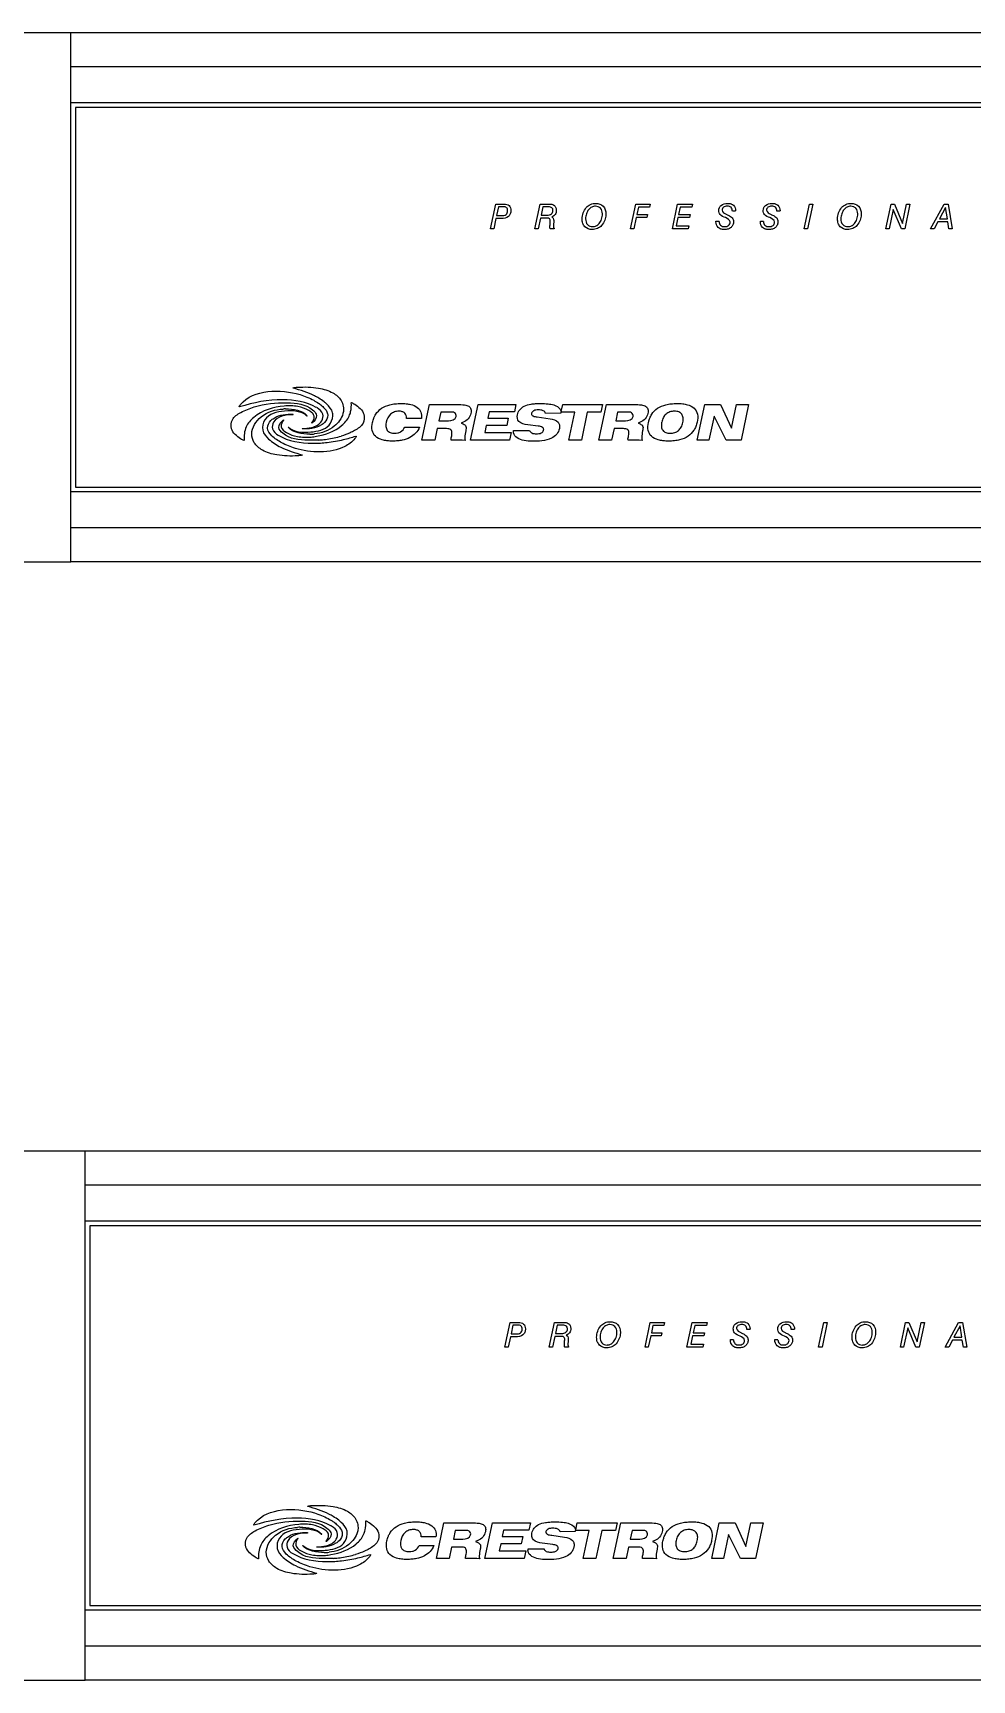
# Model space of a CAD drawing. Header units: inches. Extents: x 110042 to 357611, y 89798 to 292388.
# Drawn here: x 200998 to 206243, y 198608 to 207808 of the extents above; entities that cross this region are included whole.
import ezdxf

# ---------------------------------------------------------------- set-up
doc = ezdxf.new("R2010")
doc.units = ezdxf.units.IN
doc.header["$MEASUREMENT"] = 0
doc.layers.add('Screen', color=5, linetype='Continuous')

# ---------------------------------------------------------------- blocks, each defined once
blk = doc.blocks.new('A$C766B0DB5')
at = {"linetype": 'Continuous'}
for p, q in [((-4898.6, 0), (-5350.4, 0)), ((-4898.6, -963.8), (-4898.6, 0)), ((4898.6, 0), (-4898.6, 0)), ((4898.6, -61.8), (-4898.6, -61.8)), ((4898.6, -127.6), (-4898.6, -127.6)), ((-4890.1, -136.1), (-4890.1, -827.8)), ((4890.1, -136.1), (-4890.1, -136.1)), ((4898.6, -836.3), (-4898.6, -836.3)), ((-4890.1, -827.8), (4890.1, -827.8)), ((4898.6, -902), (-4898.6, -902)), ((-5350.4, -963.8), (-4898.6, -963.8)), ((4898.6, -963.8), (-4898.6, -963.8))]:
    blk.add_line(p, q, dxfattribs=at)
at = {"layer": 'Screen', "linetype": 'Continuous'}
for p, q in [((-4133.5, -357.1), (-4123.9, -311.8)), ((-4123.9, -311.8), (-4108.9, -311.8)), ((-4118.9, -316.9), (-4122.3, -332.9)), ((-4109.9, -316.9), (-4118.9, -316.9)), ((-4052.6, -357.1), (-4042.9, -311.8)), ((-4042.9, -311.8), (-4027.4, -311.8)), ((-4038.1, -317.1), (-4041.3, -332.1)), ((-4027.5, -317.1), (-4038.1, -317.1)), ((-3878.1, -357.1), (-3868.6, -311.8)), ((-3868.6, -311.8), (-3842.5, -311.8)), ((-3863.7, -317.3), (-3866.6, -331.1)), ((-3843.6, -317.3), (-3863.7, -317.3)), ((-3842.5, -311.8), (-3843.6, -317.3)), ((-3801.9, -357.1), (-3792.3, -311.8)), ((-3792.3, -311.8), (-3764.9, -311.8)), ((-3787.5, -317.3), (-3790.4, -331.1)), ((-3766.1, -317.3), (-3787.5, -317.3)), ((-3764.9, -311.8), (-3766.1, -317.3)), ((-3686.6, -324.8), (-3692.5, -324.8)), ((-3605.6, -324.8), (-3611.5, -324.8)), ((-3561.7, -357.1), (-3552.1, -311.8)), ((-3545.8, -311.8), (-3555.4, -357.1)), ((-3552.1, -311.8), (-3545.8, -311.8)), ((-3412.6, -357.1), (-3403.1, -311.8)), ((-3399.2, -321.6), (-3406.7, -357.1)), ((-3403.1, -311.8), (-3397.1, -311.8)), ((-3384.2, -357.1), (-3399.2, -321.6)), ((-3397.1, -311.8), (-3382.3, -347.5)), ((-3382.3, -347.5), (-3374.8, -311.8)), ((-3368.9, -311.8), (-3378.4, -357.1)), ((-3374.8, -311.8), (-3368.9, -311.8)), ((-3331.1, -357.1), (-3306.7, -311.8)), ((-3303.9, -318), (-3315, -339)), ((-3306.7, -311.8), (-3299.1, -311.8)), ((-3300.6, -339), (-3303.9, -318)), ((-3299.1, -311.8), (-3291.6, -357.1)), ((-4127.5, -357.1), (-4133.5, -357.1)), ((-4123.5, -338.1), (-4127.5, -357.1)), ((-4113.8, -338.1), (-4123.5, -338.1)), ((-4122.3, -332.9), (-4113.4, -332.9)), ((-4046.7, -357.1), (-4052.6, -357.1)), ((-4042.4, -337.4), (-4046.7, -357.1)), ((-4032.7, -337.4), (-4042.4, -337.4)), ((-4041.3, -332.1), (-4030.3, -332.1)), ((-4024.9, -350.2), (-4024.6, -345.1)), ((-4017.4, -357.1), (-4024.5, -357.1)), ((-4018.2, -344.1), (-4018.5, -348.7)), ((-4017.4, -355.9), (-4017.4, -357.1)), ((-3872.1, -357.1), (-3878.1, -357.1)), ((-3867.7, -336.6), (-3872.1, -357.1)), ((-3848.5, -336.6), (-3867.7, -336.6)), ((-3866.6, -331.1), (-3847.3, -331.1)), ((-3847.3, -331.1), (-3848.5, -336.6)), ((-3772.9, -357.1), (-3801.9, -357.1)), ((-3791.6, -336.4), (-3794.8, -351.6)), ((-3794.8, -351.6), (-3771.7, -351.6)), ((-3770.8, -336.4), (-3791.6, -336.4)), ((-3790.4, -331.1), (-3769.7, -331.1)), ((-3771.7, -351.6), (-3772.9, -357.1)), ((-3769.7, -331.1), (-3770.8, -336.4)), ((-3722.5, -343), (-3716.8, -343)), ((-3722.5, -344.2), (-3722.5, -343)), ((-3641.5, -344.2), (-3641.4, -343)), ((-3641.4, -343), (-3635.8, -343)), ((-3555.4, -357.1), (-3561.7, -357.1)), ((-3406.7, -357.1), (-3412.6, -357.1)), ((-3378.4, -357.1), (-3384.2, -357.1)), ((-3324.5, -357.1), (-3331.1, -357.1)), ((-3317.8, -344.3), (-3324.5, -357.1)), ((-3299.7, -344.3), (-3317.8, -344.3)), ((-3315, -339), (-3300.6, -339)), ((-3297.7, -357.1), (-3299.7, -344.3)), ((-3291.6, -357.1), (-3297.7, -357.1)), ((-4458, -686.8), (-4455.7, -688.9)), ((-4258.4, -742.1), (-4244.6, -677.2)), ((-4244.6, -677.2), (-4193.9, -677.2)), ((-4169.8, -742.1), (-4156, -677.2)), ((-4156, -677.2), (-4087.1, -677.2)), ((-4087.1, -677.2), (-4089.9, -690.6)), ((-4006.6, -686), (-4004.4, -690.3)), ((-4004.4, -690.3), (-4001.6, -677.2)), ((-4001.6, -677.2), (-3929.1, -677.2)), ((-3935.9, -742.1), (-3922.1, -677.2)), ((-3929.1, -677.2), (-3932.1, -691.1)), ((-3922.1, -677.2), (-3871.5, -677.2)), ((-3756.6, -742.1), (-3742.8, -677.2)), ((-3742.8, -677.2), (-3713.9, -677.2)), ((-3713.9, -677.2), (-3694.2, -720.3)), ((-3694.2, -720.3), (-3685, -677.2)), ((-3685, -677.2), (-3662.9, -677.2)), ((-3662.9, -677.2), (-3676.7, -742.1)), ((-4289.8, -718.7), (-4262.8, -718.7)), ((-4259.2, -702.5), (-4286.2, -702.5)), ((-4224.2, -691.1), (-4227.5, -706.8)), ((-4227.5, -706.8), (-4210, -706.8)), ((-4208, -691.1), (-4224.2, -691.1)), ((-4182.9, -709.6), (-4186.9, -711)), ((-4186.9, -711), (-4183, -712.8)), ((-4141.1, -715.5), (-4143.8, -728)), ((-4103.9, -715.5), (-4141.1, -715.5)), ((-4135.8, -690.6), (-4138.3, -702.1)), ((-4138.3, -702.1), (-4101.1, -702.1)), ((-4089.9, -690.6), (-4135.8, -690.6)), ((-4101.1, -702.1), (-4103.9, -715.5)), ((-4046.3, -716.8), (-4065.5, -714.3)), ((-4048.1, -699.9), (-4024.7, -703.4)), ((-4005.2, -692.8), (-4032.9, -693.7)), ((-4005.2, -691.1), (-4005.2, -692.8)), ((-3979.9, -691.1), (-4005.2, -691.1)), ((-3990.7, -742.1), (-3979.9, -691.1)), ((-3956.9, -691.1), (-3967.7, -742.1)), ((-3932.1, -691.1), (-3956.9, -691.1)), ((-3901.7, -691.1), (-3905, -706.8)), ((-3905, -706.8), (-3887.5, -706.8)), ((-3885.6, -691.1), (-3901.7, -691.1)), ((-3860.4, -709.6), (-3864.4, -711)), ((-3864.4, -711), (-3860.5, -712.8)), ((-3725.9, -698.7), (-3735.1, -742.1)), ((-3704, -742.1), (-3725.9, -698.7)), ((-4235, -742.1), (-4258.4, -742.1)), ((-4230.6, -721.3), (-4235, -742.1)), ((-4213.4, -721.3), (-4230.6, -721.3)), ((-4098.6, -742.1), (-4169.8, -742.1)), ((-4143.8, -728), (-4095.6, -728)), ((-4095.6, -728), (-4098.6, -742.1)), ((-4091.3, -729), (-4091.5, -726.9)), ((-4091.4, -726.5), (-4091.2, -724.8)), ((-4091.2, -724.8), (-4062.2, -724.8)), ((-3967.7, -742.1), (-3990.7, -742.1)), ((-3912.6, -742.1), (-3935.9, -742.1)), ((-3908.1, -721.3), (-3912.6, -742.1)), ((-3890.9, -721.3), (-3908.1, -721.3)), ((-3735.1, -742.1), (-3756.6, -742.1)), ((-3676.7, -742.1), (-3704, -742.1))]:
    blk.add_line(p, q, dxfattribs=at)
for centre, radius, start, end in [((-4506.9, -774.5), 89.1, 90.1271, 92.868), ((-4492.4, -756.6), 85, 59.6674, 60.7341), ((-4486, -731.9), 69.1, 52.8292, 54.9394), ((-4462.9, -642.1), 89.1, 270.1289, 272.8698), ((-4476.5, -583.5), 153.9, 276.0226, 279.6993), ((-4462.7, -645.2), 86.1, 272.8681, 275.7153), ((-4460.9, -532.1), 210.4, 273.9708, 274.9632), ((-4456.9, -521.6), 226.3, 273.4182, 276.5399), ((-4459.9, -542.5), 200, 274.9458, 278.2342), ((-4457.9, -555.6), 186.7, 278.2115, 286.2806), ((-4472.9, -440.2), 309.4, 283.349, 287.7037)]:
    blk.add_arc(centre, radius, start, end, dxfattribs=at)
for points, knots in [([(-4108.9, -311.8), (-4105.5, -311.8), (-4100.2, -312.9), (-4096.6, -318.7), (-4095.9, -324.1), (-4096.7, -329.9), (-4102, -337.1), (-4109.3, -338.1), (-4113.8, -338.1)], [0, 0, 0, 0, 0.218941, 0.317378, 0.431578, 0.572829, 0.697398, 1, 1, 1, 1]), ([(-4113.4, -332.9), (-4110.4, -332.9), (-4105.7, -332.5), (-4102.4, -327.8), (-4102, -324.1), (-4102.3, -320.8), (-4104.5, -317.3), (-4107.8, -316.9), (-4109.9, -316.9)], [0, 0, 0, 0, 0.313223, 0.436476, 0.5835, 0.694024, 0.78357, 1, 1, 1, 1]), ([(-4030.3, -332.1), (-4027.5, -332.1), (-4021.7, -331.3), (-4018.6, -324.1), (-4021, -317.6), (-4025.4, -317.1), (-4027.5, -317.1)], [0, 0, 0, 0, 0.312344, 0.575154, 0.766956, 1, 1, 1, 1]), ([(-4027.4, -311.8), (-4025.5, -311.8), (-4022.2, -311.8), (-4017.5, -313.7), (-4014.1, -317.5), (-4013, -323.8), (-4014.6, -331.1), (-4019.2, -334.4), (-4021.6, -335.3)], [0, 0, 0, 0, 0.161184, 0.268524, 0.412627, 0.566734, 0.788443, 1, 1, 1, 1]), ([(-3966.3, -339.1), (-3966.3, -335.3), (-3964.9, -327.9), (-3959.7, -318.3), (-3951.3, -311.9), (-3940.1, -309.6), (-3925.9, -314.1), (-3923, -325.3), (-3923.1, -330.8), (-3923.1, -331.2)], [0, 0, 0, 0, 0.155856, 0.310056, 0.441475, 0.576309, 0.776193, 0.984347, 1, 1, 1, 1]), ([(-3942.1, -315.9), (-3944.5, -315.9), (-3949.2, -317), (-3955.2, -322.1), (-3959, -329.8), (-3960.8, -339.3), (-3958.3, -350.4), (-3950.6, -353.1), (-3946.9, -353.1), (-3946.7, -353)], [0, 0, 0, 0, 0.128334, 0.260295, 0.426324, 0.598987, 0.800669, 0.987719, 1, 1, 1, 1]), ([(-3946.7, -353), (-3944.6, -353), (-3940.5, -351.9), (-3934.5, -347.3), (-3930.4, -339.3), (-3928.6, -329.5), (-3930.9, -320.4), (-3936.9, -316.4), (-3940.3, -315.9), (-3942.1, -315.9)], [0, 0, 0, 0, 0.112709, 0.239943, 0.416541, 0.606242, 0.805922, 0.898143, 1, 1, 1, 1]), ([(-3704.9, -336.7), (-3708.5, -335.2), (-3713.8, -333.4), (-3716.9, -327.6), (-3717.4, -323.2), (-3716.5, -318.3), (-3711.7, -312.1), (-3703.3, -310.1), (-3696.9, -310.9), (-3694.5, -311.7), (-3694.2, -311.9)], [0, 0, 0, 0, 0.236012, 0.307236, 0.389262, 0.499679, 0.606795, 0.849001, 0.978101, 1, 1, 1, 1]), ([(-3692.5, -324.6), (-3692.5, -322.2), (-3693.5, -318.2), (-3698, -315.9), (-3702.8, -315.4), (-3708.9, -316.5), (-3711.3, -321.1), (-3711.3, -323)], [0, 0, 0, 0, 0.256809, 0.379532, 0.529215, 0.787989, 1, 1, 1, 1]), ([(-3711.3, -323), (-3711.2, -323.1), (-3711, -326.6), (-3706.9, -329.2), (-3703.7, -330.6)], [0, 0, 0, 0, 0.027257, 1, 1, 1, 1]), ([(-3694.2, -311.9), (-3692.8, -312.4), (-3688.4, -315), (-3686.6, -320.6), (-3686.6, -324.2)], [0, 0, 0, 0, 0.285899, 1, 1, 1, 1]), ([(-3623.9, -336.7), (-3627.5, -335.2), (-3632.8, -333.4), (-3635.9, -327.6), (-3636.4, -323.2), (-3635.5, -318.3), (-3630.6, -312.1), (-3622.3, -310.1), (-3615.9, -310.9), (-3613.5, -311.7), (-3613.2, -311.9)], [0, 0, 0, 0, 0.236012, 0.307236, 0.389262, 0.499679, 0.606795, 0.849001, 0.978101, 1, 1, 1, 1]), ([(-3611.5, -324.6), (-3611.5, -322.2), (-3612.5, -318.2), (-3617, -315.9), (-3621.8, -315.4), (-3627.9, -316.5), (-3630.3, -321.1), (-3630.2, -323)], [0, 0, 0, 0, 0.256809, 0.379532, 0.529215, 0.787989, 1, 1, 1, 1]), ([(-3630.2, -323), (-3630.2, -323.1), (-3630, -326.6), (-3625.9, -329.2), (-3622.7, -330.6)], [0, 0, 0, 0, 0.027257, 1, 1, 1, 1]), ([(-3613.2, -311.9), (-3611.8, -312.4), (-3607.4, -315), (-3605.6, -320.6), (-3605.6, -324.2)], [0, 0, 0, 0, 0.285899, 1, 1, 1, 1]), ([(-3500.8, -339.1), (-3500.8, -335.3), (-3499.4, -327.9), (-3494.2, -318.3), (-3485.9, -311.9), (-3474.6, -309.6), (-3460.5, -314.1), (-3457.6, -325.3), (-3457.7, -330.8), (-3457.7, -331.2)], [0, 0, 0, 0, 0.155856, 0.310056, 0.441475, 0.576309, 0.776193, 0.984347, 1, 1, 1, 1]), ([(-3476.7, -315.9), (-3479, -315.9), (-3483.7, -317), (-3489.8, -322.1), (-3493.6, -329.8), (-3495.4, -339.3), (-3492.9, -350.4), (-3485.1, -353.1), (-3481.4, -353.1), (-3481.2, -353)], [0, 0, 0, 0, 0.128334, 0.260295, 0.426324, 0.598987, 0.800669, 0.987719, 1, 1, 1, 1]), ([(-3481.2, -353), (-3479.2, -353), (-3475, -351.9), (-3469, -347.3), (-3465, -339.3), (-3463.1, -329.5), (-3465.4, -320.4), (-3471.4, -316.4), (-3474.9, -315.9), (-3476.7, -315.9)], [0, 0, 0, 0, 0.112709, 0.239943, 0.416541, 0.606242, 0.805922, 0.898143, 1, 1, 1, 1]), ([(-4024.6, -345.1), (-4024.5, -344.9), (-4024.5, -344.3), (-4024.4, -342.8), (-4024.6, -340.7), (-4026.9, -337.1), (-4030.5, -337.4), (-4032.7, -337.4)], [0, 0, 0, 0, 0.049619, 0.124502, 0.342566, 0.502977, 1, 1, 1, 1]), ([(-4024.5, -357.1), (-4024.7, -356.6), (-4025, -355.4), (-4025.1, -353.8), (-4025, -352.1), (-4025, -350.9), (-4024.9, -350.2)], [0, 0, 0, 0, 0.246292, 0.492827, 0.702484, 1, 1, 1, 1]), ([(-4021.6, -335.3), (-4020.5, -335.8), (-4018.3, -337.7), (-4018.2, -341), (-4018.2, -343.1), (-4018.2, -343.9), (-4018.2, -344.1)], [0, 0, 0, 0, 0.358193, 0.782709, 0.914362, 1, 1, 1, 1]), ([(-4018.5, -348.7), (-4018.5, -349.2), (-4018.6, -350.1), (-4018.6, -352), (-4018.6, -354.1), (-4017.8, -355.5), (-4017.4, -355.9)], [0, 0, 0, 0, 0.213692, 0.376706, 0.761802, 1, 1, 1, 1]), ([(-3923.1, -331.2), (-3923.2, -334.7), (-3924.7, -341.7), (-3929.9, -350.9), (-3938.2, -357.1), (-3949.3, -359.4), (-3960.5, -355.8), (-3965.7, -347), (-3966.3, -341.8), (-3966.3, -339.1)], [0, 0, 0, 0, 0.145573, 0.306029, 0.438868, 0.576982, 0.783251, 0.884293, 1, 1, 1, 1]), ([(-3714.7, -357), (-3716, -356.4), (-3720.5, -353.6), (-3722.5, -347.9), (-3722.5, -344.2)], [0, 0, 0, 0, 0.287271, 1, 1, 1, 1]), ([(-3716.8, -343.9), (-3716.8, -346.3), (-3714.9, -351.8), (-3706.7, -353.7), (-3700.1, -352.1), (-3697.1, -348.2), (-3696.5, -346), (-3696.6, -344.9)], [0, 0, 0, 0, 0.247454, 0.512229, 0.77551, 0.890748, 1, 1, 1, 1]), ([(-3703.7, -330.6), (-3703.1, -330.8), (-3701.4, -331.6), (-3698.9, -332.8), (-3695.7, -334.5), (-3691.6, -337.4), (-3689.8, -343.6), (-3691, -350), (-3694.7, -355), (-3700.5, -357.9), (-3707.1, -358.7), (-3712, -358.1), (-3714.3, -357.2), (-3714.7, -357)], [0, 0, 0, 0, 0.038043, 0.10425, 0.16058, 0.245319, 0.381851, 0.498272, 0.607014, 0.723542, 0.859409, 0.978711, 1, 1, 1, 1]), ([(-3696.6, -344.9), (-3696.6, -344.8), (-3696.8, -341), (-3701.4, -338.2), (-3704.9, -336.7)], [0, 0, 0, 0, 0.027248, 1, 1, 1, 1]), ([(-3633.6, -357), (-3635, -356.4), (-3639.5, -353.6), (-3641.5, -347.9), (-3641.5, -344.2)], [0, 0, 0, 0, 0.287271, 1, 1, 1, 1]), ([(-3635.8, -343.9), (-3635.8, -346.3), (-3633.9, -351.8), (-3625.7, -353.7), (-3619.1, -352.1), (-3616.1, -348.2), (-3615.5, -346), (-3615.5, -344.9)], [0, 0, 0, 0, 0.247454, 0.512229, 0.77551, 0.890748, 1, 1, 1, 1]), ([(-3622.7, -330.6), (-3622.1, -330.8), (-3620.4, -331.6), (-3617.9, -332.8), (-3614.7, -334.5), (-3610.6, -337.4), (-3608.8, -343.6), (-3610, -350), (-3613.7, -355), (-3619.5, -357.9), (-3626.1, -358.7), (-3631, -358.1), (-3633.3, -357.2), (-3633.6, -357)], [0, 0, 0, 0, 0.038043, 0.10425, 0.16058, 0.245319, 0.381851, 0.498272, 0.607014, 0.723542, 0.859409, 0.978711, 1, 1, 1, 1]), ([(-3615.5, -344.9), (-3615.6, -344.8), (-3615.8, -341), (-3620.4, -338.2), (-3623.9, -336.7)], [0, 0, 0, 0, 0.027248, 1, 1, 1, 1]), ([(-3457.7, -331.2), (-3457.8, -334.7), (-3459.3, -341.7), (-3464.4, -350.9), (-3472.7, -357.1), (-3483.9, -359.4), (-3495, -355.8), (-3500.2, -347), (-3500.8, -341.8), (-3500.8, -339.1)], [0, 0, 0, 0, 0.145573, 0.306029, 0.438868, 0.576982, 0.783251, 0.884293, 1, 1, 1, 1]), ([(-4446.4, -665.7), (-4449, -664.2), (-4463.6, -656.3), (-4479.8, -651.2), (-4493, -647.4)], [0, 0, 0, 0, 0.177909, 1, 1, 1, 1]), ([(-4485.2, -645.7), (-4472.4, -645), (-4450.2, -645.4), (-4422.1, -653.4), (-4407.8, -665.2), (-4404, -673.1), (-4403.3, -674.9)], [0, 0, 0, 0, 0.419652, 0.719228, 0.937606, 1, 1, 1, 1]), ([(-4480.6, -659.3), (-4472.1, -661.9), (-4460.1, -666.8), (-4449.3, -673.2), (-4446.3, -675.3)], [0, 0, 0, 0, 0.708261, 1, 1, 1, 1]), ([(-4588.8, -739.8), (-4595.6, -735.1), (-4608, -725.6), (-4605.7, -702.4), (-4586.9, -689.9), (-4572.6, -684.3), (-4564.1, -681.8)], [0, 0, 0, 0, 0.282729, 0.467764, 0.69886, 1, 1, 1, 1]), ([(-4590.9, -681.7), (-4591.1, -681.7), (-4591.7, -680.7), (-4590.3, -679.3), (-4589.8, -677.8), (-4589.2, -677.1)], [0, 0, 0, 0, 0.117005, 0.45483, 1, 1, 1, 1]), ([(-4450.9, -682.5), (-4469.1, -672.3), (-4518.5, -664.5), (-4565.5, -673.6), (-4590.9, -681.7)], [0, 0, 0, 0, 0.439482, 1, 1, 1, 1]), ([(-4509.3, -680), (-4529, -682.1), (-4557.3, -690), (-4581.2, -717.9), (-4583, -734.3), (-4582.6, -742.5)], [0, 0, 0, 0, 0.559221, 0.76807, 1, 1, 1, 1]), ([(-4484.5, -770.9), (-4497.3, -771.6), (-4519.5, -771.2), (-4547.6, -763.2), (-4564.9, -748.9), (-4572, -724.3), (-4552.1, -693.9), (-4525.6, -686.2), (-4511.3, -685.5)], [0, 0, 0, 0, 0.213279, 0.365533, 0.476521, 0.569314, 0.764966, 1, 1, 1, 1]), ([(-4564.1, -681.8), (-4544.7, -676.1), (-4509.6, -672), (-4469.9, -676.2), (-4458, -686.8)], [0, 0, 0, 0, 0.559176, 1, 1, 1, 1]), ([(-4467.9, -698.3), (-4478.2, -688.9), (-4507.7, -686.9), (-4537.6, -694.2), (-4544.6, -705.2)], [0, 0, 0, 0, 0.51649, 1, 1, 1, 1]), ([(-4457.9, -693.3), (-4459.8, -691.3), (-4468.7, -685.2), (-4485.3, -679.9), (-4501, -679.1), (-4509.3, -680)], [0, 0, 0, 0, 0.148206, 0.535205, 1, 1, 1, 1]), ([(-4459.7, -719.1), (-4451.7, -717.3), (-4440.5, -711.7), (-4436.8, -692.9), (-4445, -685.9), (-4449.5, -683.3)], [0, 0, 0, 0, 0.445441, 0.69271, 1, 1, 1, 1]), ([(-4455.7, -688.9), (-4453.1, -691.4), (-4447, -699), (-4454.6, -708), (-4458.9, -711.2)], [0, 0, 0, 0, 0.383927, 1, 1, 1, 1]), ([(-4450.6, -735.2), (-4434, -732.4), (-4410.2, -724), (-4392.1, -702.8), (-4388.9, -692.9), (-4388.3, -690.1)], [0, 0, 0, 0, 0.616021, 0.891576, 1, 1, 1, 1]), ([(-4444.3, -676.8), (-4442, -678.5), (-4436.3, -683.4), (-4431.3, -689.7), (-4430.3, -694)], [0, 0, 0, 0, 0.388132, 1, 1, 1, 1]), ([(-4421, -693.4), (-4421.1, -693.1), (-4422.4, -686.4), (-4428.5, -679.3), (-4434.9, -673.8), (-4436.4, -672.6)], [0, 0, 0, 0, 0.04388, 0.781472, 1, 1, 1, 1]), ([(-4403.3, -674.9), (-4401.9, -678.4), (-4400.7, -684.9), (-4401.6, -691.2), (-4402.3, -693.8)], [0, 0, 0, 0, 0.578709, 1, 1, 1, 1]), ([(-4380.9, -676.7), (-4374.2, -681.5), (-4361.7, -691), (-4364, -714.2), (-4377.6, -723.2), (-4386.4, -727.6), (-4389.2, -728.8)], [0, 0, 0, 0, 0.35311, 0.584203, 0.872823, 1, 1, 1, 1]), ([(-4387.1, -674.1), (-4387.1, -673.9), (-4385.6, -673.4), (-4384, -675.4), (-4381.9, -676), (-4380.9, -676.7)], [0, 0, 0, 0, 0.083952, 0.468959, 1, 1, 1, 1]), ([(-4345.5, -700.6), (-4344.7, -698.7), (-4341.3, -692.4), (-4332.1, -683), (-4319, -677.8), (-4306.8, -675.8), (-4296.9, -675.3), (-4287.4, -675.7), (-4277.2, -677.3), (-4266.8, -681.2), (-4259.1, -690.9), (-4258.8, -698.7), (-4259.2, -702.5)], [0, 0, 0, 0, 0.056158, 0.192296, 0.342048, 0.428087, 0.523622, 0.60974, 0.683786, 0.801655, 0.89747, 1, 1, 1, 1]), ([(-4286.2, -702.5), (-4286.1, -699.1), (-4287.8, -693.3), (-4294.4, -689.9), (-4301, -689.2), (-4308.6, -690.3), (-4318.4, -695.8), (-4322.2, -703.9), (-4323.4, -709.3)], [0, 0, 0, 0, 0.188149, 0.281882, 0.394624, 0.550982, 0.693678, 1, 1, 1, 1]), ([(-4196, -699.2), (-4195.4, -696.8), (-4198.4, -690), (-4204.9, -691.1), (-4208, -691.1)], [0, 0, 0, 0, 0.442536, 1, 1, 1, 1]), ([(-4193.9, -677.2), (-4189.5, -677.2), (-4182.5, -677.4), (-4173, -679.4), (-4168.1, -685.9), (-4168.7, -694.7), (-4173.1, -704), (-4179.5, -708.4), (-4182.9, -709.6)], [0, 0, 0, 0, 0.231521, 0.369972, 0.482321, 0.619561, 0.810742, 1, 1, 1, 1]), ([(-4084.4, -696), (-4083.1, -689.5), (-4074.8, -679.7), (-4061.2, -676.7), (-4051, -675.6), (-4040.6, -675.3), (-4029.3, -675.8), (-4016.9, -677.7), (-4008.7, -682), (-4006.6, -686)], [0, 0, 0, 0, 0.224526, 0.37267, 0.464386, 0.569749, 0.725314, 0.844433, 1, 1, 1, 1]), ([(-4032.9, -693.7), (-4033.3, -691.5), (-4037.9, -687.2), (-4046.1, -687), (-4054, -687.4), (-4058.7, -691.5), (-4058.8, -694.3), (-4058.7, -694.9)], [0, 0, 0, 0, 0.209002, 0.497529, 0.753507, 0.942597, 1, 1, 1, 1]), ([(-3873.5, -699.2), (-3873, -696.8), (-3876, -690), (-3882.4, -691.1), (-3885.6, -691.1)], [0, 0, 0, 0, 0.442592, 1, 1, 1, 1]), ([(-3871.5, -677.2), (-3867, -677.2), (-3860, -677.4), (-3850.5, -679.4), (-3845.7, -685.9), (-3846.2, -694.7), (-3850.6, -704), (-3857, -708.4), (-3860.4, -709.6)], [0, 0, 0, 0, 0.231537, 0.369952, 0.482332, 0.619564, 0.810749, 1, 1, 1, 1]), ([(-3845, -708.4), (-3844.5, -706.3), (-3843, -701.6), (-3838.6, -692.7), (-3829, -683), (-3815.9, -677.8), (-3803.7, -675.8), (-3793.5, -675.3), (-3783.5, -675.7), (-3772.7, -677.6), (-3761.5, -682.5), (-3754.7, -695.3), (-3755.7, -704.5), (-3756.7, -709.3)], [0, 0, 0, 0, 0.052737, 0.114625, 0.234647, 0.366673, 0.442526, 0.526753, 0.608777, 0.678441, 0.788412, 0.884159, 1, 1, 1, 1]), ([(-3782.8, -710.1), (-3782.2, -707.2), (-3781.7, -702), (-3784.1, -694.6), (-3790.3, -690.1), (-3798.2, -689.2), (-3806.4, -690.3), (-3813.7, -694.3), (-3818.8, -701), (-3820.7, -706.7), (-3821.4, -709.9), (-3821.4, -710.2)], [0, 0, 0, 0, 0.133965, 0.240893, 0.344381, 0.471863, 0.603938, 0.724448, 0.847771, 0.986612, 1, 1, 1, 1]), ([(-4544.6, -705.2), (-4548.1, -710.6), (-4551.6, -725.2), (-4536.4, -743.1), (-4511.8, -758.5), (-4489.9, -765.4), (-4476.7, -769.2)], [0, 0, 0, 0, 0.182424, 0.362774, 0.613621, 1, 1, 1, 1]), ([(-4489.1, -757.3), (-4497.6, -754.7), (-4513.1, -748.4), (-4531, -736.7), (-4542.8, -721.1), (-4537.5, -710), (-4533.9, -706.7)], [0, 0, 0, 0, 0.337842, 0.616168, 0.816843, 1, 1, 1, 1]), ([(-4533.9, -706.7), (-4532.1, -705), (-4520.9, -695.9), (-4505.1, -694.5), (-4493.4, -695.1)], [0, 0, 0, 0, 0.176118, 1, 1, 1, 1]), ([(-4493.4, -695.8), (-4506.1, -695.7), (-4528.1, -699.1), (-4532.9, -723.7), (-4524.7, -730.7), (-4520.2, -733.3)], [0, 0, 0, 0, 0.576852, 0.765519, 1, 1, 1, 1]), ([(-4511.7, -729.8), (-4515, -726.9), (-4523.5, -718.6), (-4515.1, -708.6), (-4510.8, -705.4)], [0, 0, 0, 0, 0.447948, 1, 1, 1, 1]), ([(-4510.4, -706), (-4513.5, -708.8), (-4517.8, -719.4), (-4503, -730.8), (-4484.4, -736.7), (-4468.7, -737.5), (-4460.4, -736.6)], [0, 0, 0, 0, 0.172663, 0.371198, 0.656883, 1, 1, 1, 1]), ([(-4501.8, -718.3), (-4491.5, -727.7), (-4474.8, -728.9), (-4458, -727), (-4456.6, -726.8)], [0, 0, 0, 0, 0.913552, 1, 1, 1, 1]), ([(-4459.3, -710.6), (-4456.2, -707.8), (-4453.1, -700.3), (-4456.4, -694.9), (-4457.9, -693.3)], [0, 0, 0, 0, 0.659559, 1, 1, 1, 1]), ([(-4435.8, -709.9), (-4437.6, -711.6), (-4444.4, -717.1), (-4452.9, -719.8), (-4459.1, -720.8)], [0, 0, 0, 0, 0.29002, 1, 1, 1, 1]), ([(-4402.3, -693.8), (-4404.7, -702.6), (-4419.4, -722.2), (-4441.3, -729.5), (-4454.1, -730.8)], [0, 0, 0, 0, 0.416749, 1, 1, 1, 1]), ([(-4430.3, -694), (-4430.1, -694.8), (-4429.2, -700.4), (-4432.2, -706.6), (-4435.8, -709.9)], [0, 0, 0, 0, 0.147484, 1, 1, 1, 1]), ([(-4262.8, -718.7), (-4266.2, -726.6), (-4276.5, -737.3), (-4292.2, -742.1), (-4302.9, -743.7), (-4312.2, -744.1), (-4321.7, -743.7), (-4332.5, -741.8), (-4343.7, -736.8), (-4350.5, -724), (-4349.2, -712), (-4347, -704.1), (-4345.7, -701.1), (-4345.5, -700.6)], [0, 0, 0, 0, 0.200631, 0.316641, 0.382436, 0.454427, 0.535557, 0.604461, 0.713235, 0.807947, 0.92255, 0.987757, 1, 1, 1, 1]), ([(-4323.4, -709.3), (-4324.4, -714.3), (-4324.5, -723), (-4315.9, -729.2), (-4308.8, -730), (-4302.3, -729.4), (-4295.2, -726.6), (-4291.4, -722), (-4289.8, -718.7)], [0, 0, 0, 0, 0.288552, 0.415245, 0.571559, 0.684705, 0.788972, 1, 1, 1, 1]), ([(-4183, -712.8), (-4181, -713.7), (-4176.5, -717.3), (-4178.1, -722.8), (-4178.6, -725.5)], [0, 0, 0, 0, 0.439205, 1, 1, 1, 1]), ([(-4065.5, -714.3), (-4071.2, -713.6), (-4082.8, -711.8), (-4085.3, -700.1), (-4084.4, -696)], [0, 0, 0, 0, 0.57973, 1, 1, 1, 1]), ([(-4058.7, -694.9), (-4058.6, -695.4), (-4058.1, -696.8), (-4054.5, -699.3), (-4050.7, -699.6), (-4048.1, -699.9)], [0, 0, 0, 0, 0.10664, 0.356371, 1, 1, 1, 1]), ([(-4024.7, -703.4), (-4019.5, -704.1), (-4011.4, -705.9), (-4007, -714.8), (-4007.7, -722.9), (-4011.9, -732.4), (-4029, -743.8), (-4045.8, -744.2), (-4057.8, -744.2)], [0, 0, 0, 0, 0.179554, 0.245996, 0.322321, 0.451498, 0.588852, 1, 1, 1, 1]), ([(-4036.5, -722), (-4036.6, -721.7), (-4037, -720.4), (-4040, -717.6), (-4043.7, -717.1), (-4046.3, -716.8)], [0, 0, 0, 0, 0.072856, 0.335275, 1, 1, 1, 1]), ([(-3860.5, -712.8), (-3858.6, -713.7), (-3854.1, -717.3), (-3855.7, -722.8), (-3856.1, -725.5)], [0, 0, 0, 0, 0.439205, 1, 1, 1, 1]), ([(-3756.7, -709.3), (-3757.3, -712.1), (-3758.8, -717.2), (-3763.5, -726.6), (-3773.1, -736.4), (-3786.2, -741.6), (-3798.4, -743.6), (-3808.6, -744.1), (-3818.6, -743.7), (-3829.4, -741.8), (-3840.6, -736.8), (-3847.4, -724), (-3846.4, -714.3), (-3845.1, -709), (-3845, -708.4)], [0, 0, 0, 0, 0.064227, 0.124522, 0.241463, 0.370103, 0.444013, 0.526083, 0.605987, 0.673853, 0.780991, 0.874277, 0.987155, 1, 1, 1, 1]), ([(-3821.4, -710.2), (-3821.9, -712.7), (-3822.3, -717.7), (-3820, -724.7), (-3813.7, -729.2), (-3805.8, -730.1), (-3797.6, -729.1), (-3790.4, -725), (-3785.3, -718.4), (-3783.5, -713), (-3782.8, -710.1)], [0, 0, 0, 0, 0.124056, 0.233785, 0.340086, 0.471243, 0.607048, 0.730738, 0.857115, 1, 1, 1, 1]), ([(-4582.6, -742.5), (-4582.6, -742.7), (-4584.1, -743.2), (-4585.7, -741.2), (-4587.8, -740.6), (-4588.8, -739.8)], [0, 0, 0, 0, 0.083789, 0.469292, 1, 1, 1, 1]), ([(-4520.2, -733.3), (-4501.7, -744.2), (-4474.6, -748.5), (-4448.1, -747.8), (-4443.4, -747.5)], [0, 0, 0, 0, 0.819989, 1, 1, 1, 1]), ([(-4446.3, -742), (-4452.6, -742.4), (-4475.3, -743), (-4499.8, -740.4), (-4511.7, -729.8)], [0, 0, 0, 0, 0.283863, 1, 1, 1, 1]), ([(-4378.8, -734.9), (-4378.6, -734.9), (-4378, -735.9), (-4379.4, -737.3), (-4379.9, -738.8), (-4380.5, -739.5)], [0, 0, 0, 0, 0.117001, 0.455207, 1, 1, 1, 1]), ([(-4205.2, -742.1), (-4205.3, -740.8), (-4204.8, -736.6), (-4203, -730.7), (-4204.5, -721.6), (-4210.7, -721.3), (-4213.4, -721.3)], [0, 0, 0, 0, 0.14908, 0.446957, 0.706927, 1, 1, 1, 1]), ([(-4179.4, -742.6), (-4186.8, -741.8), (-4195.4, -742.2), (-4204, -742.1), (-4205.2, -742.1)], [0, 0, 0, 0, 0.868343, 1, 1, 1, 1]), ([(-4178.6, -725.5), (-4179.2, -729.4), (-4180.4, -734.9), (-4180.3, -741.1), (-4179.4, -742.6)], [0, 0, 0, 0, 0.688807, 1, 1, 1, 1]), ([(-4057.8, -744.2), (-4062.6, -744.2), (-4074.6, -744.1), (-4090.3, -736.8), (-4091.3, -729)], [0, 0, 0, 0, 0.378029, 1, 1, 1, 1]), ([(-4062.2, -724.8), (-4061.8, -726.7), (-4057.5, -730.4), (-4049.7, -730.6), (-4041.5, -730.5), (-4036.3, -725.9), (-4036.3, -722.7), (-4036.5, -722)], [0, 0, 0, 0, 0.188605, 0.443816, 0.723409, 0.930105, 1, 1, 1, 1]), ([(-3882.7, -742.1), (-3882.9, -740.8), (-3882.3, -736.6), (-3880.5, -730.7), (-3882, -721.6), (-3888.3, -721.3), (-3890.9, -721.3)], [0, 0, 0, 0, 0.149065, 0.446898, 0.706828, 1, 1, 1, 1]), ([(-3856.9, -742.6), (-3864.3, -741.8), (-3873, -742.2), (-3881.6, -742.1), (-3882.7, -742.1)], [0, 0, 0, 0, 0.868357, 1, 1, 1, 1]), ([(-3856.1, -725.5), (-3856.8, -729.4), (-3858, -734.9), (-3857.8, -741.1), (-3856.9, -742.6)], [0, 0, 0, 0, 0.688801, 1, 1, 1, 1])]:
    blk.add_open_spline(points, degree=3, knots=knots, dxfattribs=at)
for points in [[(-4589.2, -677.1), (-4565.5, -649.1), (-4515.7, -648.6), (-4480.6, -659.3)], [(-4493, -647.4), (-4493.2, -647.4), (-4493.2, -646.8), (-4493, -646.8)], [(-4493, -646.8), (-4490.4, -646.3), (-4487.8, -645.9), (-4485.2, -645.7)], [(-4507, -685.3), (-4493.2, -685.3), (-4476.6, -687.4), (-4467.4, -697.8)], [(-4436.4, -672.6), (-4439.6, -670), (-4443, -667.7), (-4446.4, -665.7)], [(-4388.3, -690.1), (-4387.1, -684.8), (-4386.8, -679.4), (-4387.1, -674.1)], [(-4510.8, -705.4), (-4510.6, -705.3), (-4510.2, -705.8), (-4510.4, -706)], [(-4502.3, -718.8), (-4502.5, -718.6), (-4502, -718.2), (-4501.8, -718.3)], [(-4462.7, -731.3), (-4476.5, -731.3), (-4493.1, -729.2), (-4502.3, -718.8)], [(-4493.4, -695.1), (-4493.1, -695.1), (-4493.2, -695.8), (-4493.4, -695.8)], [(-4476.3, -720.8), (-4471.1, -720.8), (-4465.2, -720.4), (-4459.7, -719.1)], [(-4467.4, -697.8), (-4467.2, -698), (-4467.7, -698.4), (-4467.9, -698.3)], [(-4458.9, -711.2), (-4459.1, -711.3), (-4459.5, -710.8), (-4459.3, -710.6)], [(-4456.6, -726.8), (-4443.7, -725.2), (-4431.4, -721.3), (-4425.1, -711.4)], [(-4425.1, -711.4), (-4421.8, -706.3), (-4420.1, -699.5), (-4421, -693.4)], [(-4210, -706.8), (-4204.6, -706.8), (-4197.1, -704.4), (-4196, -699.2)], [(-3887.5, -706.8), (-3882.2, -706.8), (-3874.6, -704.4), (-3873.5, -699.2)], [(-4476.3, -721.5), (-4476.6, -721.5), (-4476.5, -720.8), (-4476.3, -720.8)], [(-4459.1, -720.8), (-4464.8, -721.7), (-4470.7, -721.8), (-4476.3, -721.5)], [(-4431.1, -746.5), (-4421.1, -745.3), (-4411.2, -743.5), (-4401.4, -741.2)], [(-4389.2, -728.8), (-4394.5, -731.2), (-4400, -733.2), (-4405.6, -734.8)], [(-4380.5, -739.5), (-4385.6, -745.5), (-4392, -750.3), (-4399.1, -753.9)], [(-4399.1, -753.9), (-4425, -767.2), (-4461.6, -765.7), (-4489.1, -757.3)], [(-4476.7, -769.8), (-4479.3, -770.3), (-4481.9, -770.7), (-4484.5, -770.9)], [(-4476.7, -769.2), (-4476.5, -769.2), (-4476.5, -769.8), (-4476.7, -769.8)]]:
    blk.add_open_spline(points, degree=3, dxfattribs=at)

msp = doc.modelspace()

# ---------------------------------------------------------------- block references
at = {"xscale": 3.064189091863638, "yscale": 3.064189091863638, "zscale": 3.064189091863638}
for p in [(216218.7, 207808), (216299.6, 201561.6)]:
    msp.add_blockref('A$C766B0DB5', p, dxfattribs=at)

doc.saveas('drawing.dxf')
